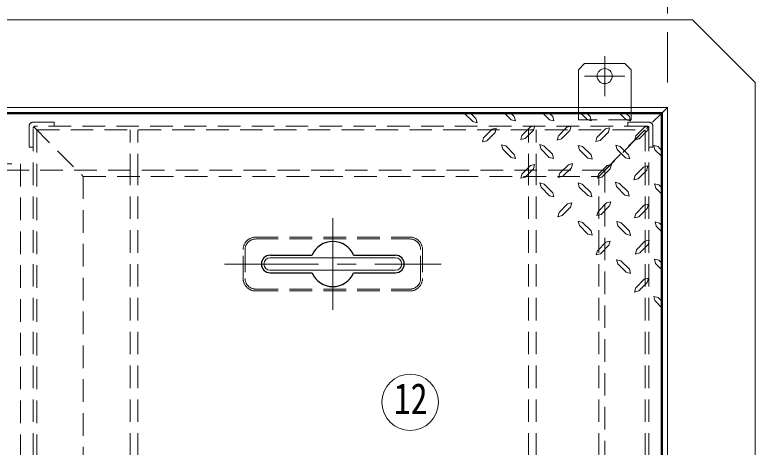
# Model space of a CAD drawing. Units: millimetres at full size, sheet at 1:15; details may follow other scales. Extents: x -3171 to 2904, y -2098 to 2117.
# Drawn here: x -1439 to -848, y 1421 to 1766 of the extents above; entities that cross this region are included whole.
import ezdxf
from ezdxf.enums import TextEntityAlignment as Align

# ---------------------------------------------------------------- set-up
doc = ezdxf.new("R2010")
doc.units = ezdxf.units.MM
doc.header["$LTSCALE"] = 15
doc.linetypes.add('CHAIN1', pattern=[8, 5, -1, 1, -1])
doc.linetypes.add('DASHED1', pattern=[1.8, 1.2, -0.6])
doc.layers.add('0-0_ﾚｲﾔ1', color=4, linetype='Continuous', lineweight=9)
doc.styles.add('ＭＳ ゴシック', font='')
doc.styles.get('ＭＳ ゴシック').set_extended_font_data('MS Gothic')

msp = doc.modelspace()

# ---------------------------------------------------------------- linework, layer by layer
at = {"layer": '0-0_ﾚｲﾔ1', "linetype": 'CHAIN1'}
for p, q in [((-918.38, 1992.05), (-918.38, 1712.05)), ((-968.38, 1701.05), (-968.38, 1733.05)), ((-952.38, 1717.05), (-984.38, 1717.05)), ((-1185.13, 1603.55), (-1185.13, 1530.55)), ((-1271.63, 1567.05), (-1098.63, 1567.05))]:
    msp.add_line(p, q, dxfattribs=at)
at = {"layer": '0-0_ﾚｲﾔ1'}
for p, q in [((-898.38, 1762.05), (-2518.38, 1762.05)), ((-848.38, 1712.05), (-898.38, 1762.05)), ((-989.38, 1722.05), (-989.38, 1692.05)), ((-848.38, 1712.05), (-848.38, 1252.05)), ((-1079.94, 1687.05), (-1073.46, 1680.72)), ((-1047.74, 1687.05), (-1042.91, 1682.22)), ((-1017.19, 1687.05), (-1012.37, 1682.22)), ((-987, 1687.05), (-982.46, 1682.33)), ((-982.14, 1687.05), (-979.89, 1684.79)), ((-955.99, 1687.05), (-951.16, 1682.22)), ((-951.06, 1687.05), (-948.7, 1684.69)), ((-922.38, 1688.05), (-923.38, 1687.05)), ((-1034.34, 1669.68), (-1027.59, 1676.54)), ((-1027.59, 1676.54), (-1024.16, 1677.4)), ((-1024.16, 1677.4), (-1025.12, 1673.97)), ((-998.54, 1676.22), (-995.22, 1677.08)), ((-995.22, 1677.08), (-996.07, 1673.65)), ((-1065, 1667.86), (-1058.14, 1674.72)), ((-1062.42, 1665.39), (-1055.67, 1672.15)), ((-1058.14, 1674.72), (-1054.81, 1675.58)), ((-1054.81, 1675.58), (-1055.67, 1672.15)), ((-1031.77, 1667.22), (-1025.12, 1673.97)), ((-1005.29, 1669.36), (-998.54, 1676.22)), ((-1002.83, 1666.89), (-996.07, 1673.65)), ((-974.64, 1668.07), (-967.78, 1674.93)), ((-972.06, 1665.61), (-965.31, 1672.36)), ((-943.44, 1669.47), (-936.69, 1676.33)), ((-940.98, 1667), (-934.23, 1673.75)), ((-1065, 1667.86), (-1065.85, 1664.54)), ((-1062.42, 1665.39), (-1065.85, 1664.54)), ((-1034.34, 1669.68), (-1035.2, 1666.36)), ((-1031.77, 1667.22), (-1035.2, 1666.36)), ((-1005.29, 1669.36), (-1006.26, 1666.04)), ((-1002.83, 1666.89), (-1006.26, 1666.04)), ((-974.64, 1668.07), (-975.49, 1664.75)), ((-972.06, 1665.61), (-975.49, 1664.75)), ((-943.44, 1669.47), (-944.41, 1666.14)), ((-940.98, 1667), (-944.41, 1666.14)), ((-1047.2, 1661.43), (-1050.53, 1662.29)), ((-1049.67, 1658.86), (-1050.53, 1662.29)), ((-1049.67, 1658.86), (-1042.91, 1652.1)), ((-1047.2, 1661.43), (-1040.45, 1654.57)), ((-1016.87, 1661.43), (-1020.19, 1662.39)), ((-1019.33, 1658.96), (-1020.19, 1662.39)), ((-1019.33, 1658.96), (-1012.58, 1652.21)), ((-1016.87, 1661.43), (-1010.01, 1654.67)), ((-988.46, 1658.32), (-989.43, 1661.75)), ((-986, 1660.89), (-989.43, 1661.75)), ((-986, 1660.89), (-979.25, 1654.14)), ((-956.09, 1661), (-959.52, 1661.96)), ((-958.56, 1658.53), (-959.52, 1661.96)), ((-956.09, 1661), (-949.34, 1654.25)), ((-928.33, 1658.32), (-929.3, 1661.75)), ((-925.87, 1660.89), (-929.3, 1661.75)), ((-925.87, 1660.89), (-923.13, 1657.77)), ((-988.46, 1658.32), (-981.82, 1651.67)), ((-958.56, 1658.53), (-951.81, 1651.78)), ((-928.33, 1658.32), (-923.13, 1653.12)), ((-994.04, 1647.28), (-994.89, 1643.85)), ((-1034.34, 1638.81), (-1027.59, 1645.67)), ((-1031.87, 1636.35), (-1025.12, 1643.1)), ((-1001.65, 1637.1), (-994.89, 1643.85)), ((-973.24, 1638.81), (-966.49, 1645.67)), ((-970.67, 1636.35), (-964.02, 1643.1)), ((-944.09, 1637.63), (-937.34, 1644.38)), ((-941.62, 1635.17), (-934.87, 1641.92)), ((-937.34, 1644.38), (-934.01, 1645.35)), ((-934.01, 1645.35), (-934.87, 1641.92)), ((-1034.34, 1638.81), (-1035.3, 1635.49)), ((-1031.87, 1636.35), (-1035.3, 1635.49)), ((-1004.11, 1639.56), (-1005.08, 1636.13)), ((-1001.65, 1637.1), (-1005.08, 1636.13)), ((-973.24, 1638.81), (-974.1, 1635.49)), ((-970.67, 1636.35), (-974.1, 1635.49)), ((-944.09, 1637.63), (-945.05, 1634.2)), ((-1019.12, 1628.31), (-1019.98, 1631.74)), ((-1016.65, 1630.77), (-1019.98, 1631.74)), ((-1016.65, 1630.77), (-1009.79, 1624.02)), ((-988.68, 1628.41), (-989.64, 1631.84)), ((-986.21, 1630.88), (-989.64, 1631.84)), ((-986.21, 1630.88), (-979.46, 1624.13)), ((-958.99, 1628.84), (-959.84, 1632.27)), ((-956.52, 1631.31), (-959.84, 1632.27)), ((-956.52, 1631.31), (-949.66, 1624.56)), ((-941.62, 1635.17), (-945.05, 1634.2)), ((-927.69, 1627.66), (-928.65, 1631.09)), ((-925.22, 1630.24), (-928.65, 1631.09)), ((-925.22, 1630.24), (-923.13, 1628.15)), ((-1019.12, 1628.31), (-1012.37, 1621.55)), ((-988.68, 1628.41), (-981.93, 1621.66)), ((-958.99, 1628.84), (-952.23, 1622.09)), ((-927.69, 1627.66), (-923.13, 1623.11)), ((-1004.76, 1608.26), (-998, 1615.02)), ((-1002.29, 1605.8), (-995.54, 1612.55)), ((-998, 1615.02), (-994.68, 1615.98)), ((-994.68, 1615.98), (-995.54, 1612.55)), ((-973.67, 1609.12), (-966.92, 1615.87)), ((-971.21, 1606.65), (-964.45, 1613.41)), ((-966.92, 1615.87), (-963.49, 1616.73)), ((-963.49, 1616.73), (-964.45, 1613.41)), ((-943.66, 1607.19), (-936.91, 1614.05)), ((-1004.76, 1608.26), (-1005.72, 1604.83)), ((-1002.29, 1605.8), (-1005.72, 1604.83)), ((-973.67, 1609.12), (-974.64, 1605.69)), ((-971.21, 1606.65), (-974.64, 1605.69)), ((-943.66, 1607.19), (-944.52, 1603.87)), ((-941.09, 1604.73), (-934.44, 1611.48)), ((-986, 1600.22), (-989.43, 1601.19)), ((-988.46, 1597.76), (-989.43, 1601.19)), ((-986, 1600.22), (-979.25, 1593.47)), ((-957.92, 1597.54), (-958.77, 1600.97)), ((-955.45, 1600.12), (-958.77, 1600.97)), ((-955.45, 1600.12), (-948.59, 1593.26)), ((-941.09, 1604.73), (-944.52, 1603.87)), ((-924.79, 1599.79), (-928.22, 1600.65)), ((-927.37, 1597.22), (-928.22, 1600.65)), ((-924.79, 1599.79), (-923.13, 1598.13)), ((-988.46, 1597.76), (-981.82, 1591.01)), ((-957.92, 1597.54), (-951.16, 1590.79)), ((-927.37, 1597.22), (-923.13, 1592.99)), ((-974.21, 1577.71), (-967.45, 1584.47)), ((-967.45, 1584.47), (-964.02, 1585.32)), ((-964.02, 1585.32), (-964.99, 1582)), ((-943.02, 1578.36), (-936.26, 1585.22)), ((-940.44, 1575.89), (-933.8, 1582.64)), ((-936.26, 1585.22), (-932.83, 1586.07)), ((-932.83, 1586.07), (-933.8, 1582.64)), ((-974.21, 1577.71), (-975.17, 1574.28)), ((-971.74, 1575.25), (-964.99, 1582)), ((-943.02, 1578.36), (-943.87, 1575.03)), ((-971.74, 1575.25), (-975.17, 1574.28)), ((-957.92, 1567.1), (-958.88, 1570.53)), ((-955.45, 1569.68), (-958.88, 1570.53)), ((-940.44, 1575.89), (-943.87, 1575.03)), ((-925.33, 1570.1), (-928.76, 1570.96)), ((-927.8, 1567.53), (-928.76, 1570.96)), ((-957.92, 1567.1), (-951.16, 1560.46)), ((-955.45, 1569.68), (-948.7, 1562.92)), ((-927.8, 1567.53), (-923.13, 1562.68)), ((-925.33, 1570.1), (-923.13, 1567.91)), ((-943.66, 1548.13), (-936.91, 1554.88)), ((-943.66, 1548.13), (-944.52, 1544.7)), ((-941.09, 1545.67), (-934.44, 1552.42)), ((-941.09, 1545.67), (-944.52, 1544.7)), ((-925.87, 1540.41), (-929.3, 1541.27)), ((-928.33, 1537.84), (-929.3, 1541.27)), ((-928.33, 1537.84), (-923.13, 1532.43)), ((-925.87, 1540.41), (-923.13, 1537.68))]:
    msp.add_line(p, q, dxfattribs=at)
at = {"layer": '0-0_ﾚｲﾔ1', "color": 7, "lineweight": 18}
for p, q in [((-918.38, 1692.05), (-2498.38, 1692.05)), ((-922.38, 1688.05), (-918.38, 1692.05)), ((-918.38, 1692.05), (-918.38, 1252.05)), ((-922.38, 1688.05), (-2494.38, 1688.05)), ((-922.38, 1688.05), (-922.38, 1252.05)), ((-1235.13, 1572.05), (-1135.13, 1572.05)), ((-1235.13, 1562.05), (-1135.13, 1562.05))]:
    msp.add_line(p, q, dxfattribs=at)
at = {"layer": '0-0_ﾚｲﾔ1', "linetype": 'DASHED1'}
for p, q in [((-989.38, 1692.05), (-989.38, 1682.05)), ((-947.38, 1692.05), (-947.38, 1682.05)), ((-968.38, 1642.05), (-923.38, 1687.05)), ((-1427.33, 1677.05), (-1427.33, 1660.25)), ((-1424.13, 1680.25), (-1407.33, 1680.25)), ((-1407.33, 1677.05), (-1407.33, 1680.25)), ((-947.38, 1682.05), (-989.38, 1682.05)), ((-949.93, 1680.25), (-949.93, 1677.05)), ((-933.13, 1680.25), (-949.93, 1680.25)), ((-929.93, 1677.05), (-929.93, 1660.25)), ((-1421.13, 1674.05), (-936.13, 1674.05)), ((-1421.13, 1674.05), (-1421.13, 1252.05)), ((-1346.63, 1637.05), (-1346.63, 1674.05)), ((-1340.63, 1637.05), (-1340.63, 1674.05)), ((-1029.13, 1637.05), (-1029.13, 1674.05)), ((-1023.13, 1637.05), (-1023.13, 1674.05)), ((-936.13, 1252.05), (-936.13, 1674.05)), ((-1427.33, 1660.25), (-1424.13, 1660.25)), ((-933.13, 1660.25), (-929.93, 1660.25)), ((-968.38, 1642.05), (-2448.38, 1642.05)), ((-968.38, 1642.05), (-968.38, 1252.05))]:
    msp.add_line(p, q, dxfattribs=at)
at = {"layer": '0-0_ﾚｲﾔ1', "color": 5, "lineweight": 25}
for p, q in [((-923.13, 1687.05), (-2493.63, 1687.05)), ((-923.13, 1252.05), (-923.13, 1687.05)), ((-1235.13, 1574.05), (-1201.72, 1574.05)), ((-1168.55, 1574.05), (-1135.13, 1574.05)), ((-1235.13, 1560.05), (-1201.72, 1560.05)), ((-1168.55, 1560.05), (-1135.13, 1560.05))]:
    msp.add_line(p, q, dxfattribs=at)
at = {"layer": '0-0_ﾚｲﾔ1', "color": 7, "linetype": 'DASHED1', "lineweight": 18}
for p, q in [((-1423.66, 1676.58), (-1384.13, 1637.05)), ((-934.73, 1677.05), (-1422.53, 1677.05)), ((-973.13, 1637.05), (-933.6, 1676.58)), ((-1424.13, 1252.05), (-1424.13, 1675.45)), ((-933.13, 1252.05), (-933.13, 1675.45)), ((-1459.13, 1647.05), (-1434.13, 1647.05)), ((-1434.13, 1647.05), (-1434.13, 1252.05)), ((-1384.13, 1637.05), (-973.13, 1637.05)), ((-1384.13, 1637.05), (-1384.13, 1252.05)), ((-1346.63, 1252.05), (-1346.63, 1637.05)), ((-1340.63, 1252.05), (-1340.63, 1637.05)), ((-1029.13, 1252.05), (-1029.13, 1637.05)), ((-1023.13, 1252.05), (-1023.13, 1637.05)), ((-973.13, 1252.05), (-973.13, 1637.05)), ((-1246.63, 1588.55), (-1123.63, 1588.55)), ((-1246.63, 1587.05), (-1123.63, 1587.05)), ((-1256.63, 1555.55), (-1256.63, 1578.55)), ((-1255.13, 1578.55), (-1255.13, 1555.55)), ((-1115.13, 1555.55), (-1115.13, 1578.55)), ((-1113.63, 1578.55), (-1113.63, 1555.55)), ((-1246.63, 1547.05), (-1123.63, 1547.05)), ((-1246.63, 1545.55), (-1123.63, 1545.55))]:
    msp.add_line(p, q, dxfattribs=at)
at = {"layer": '0-0_ﾚｲﾔ1'}
for points in [[(-952.38, 1727.05), (-984.38, 1727.05), (-989.38, 1722.05)], [(-952.38, 1727.05), (-947.38, 1722.05), (-947.38, 1692.05)], [(-1074.86, 1687.05), (-1071, 1683.19), (-1070.03, 1679.76), (-1073.46, 1680.72)], [(-1042.81, 1687.05), (-1040.45, 1684.69), (-1039.48, 1681.36), (-1042.91, 1682.22)], [(-1012.15, 1687.05), (-1009.79, 1684.69), (-1008.94, 1681.26), (-1012.37, 1682.22)], [(-979.89, 1684.79), (-979.03, 1681.47), (-982.46, 1682.33)], [(-948.7, 1684.69), (-947.73, 1681.26), (-951.16, 1682.22)], [(-936.69, 1676.33), (-933.26, 1677.18), (-934.23, 1673.75)], [(-967.78, 1674.93), (-964.45, 1675.79), (-965.31, 1672.36)], [(-1040.45, 1654.57), (-1039.48, 1651.24), (-1042.91, 1652.1)], [(-1010.01, 1654.67), (-1009.15, 1651.35), (-1012.58, 1652.21)], [(-979.25, 1654.14), (-978.39, 1650.71), (-981.82, 1651.67)], [(-949.34, 1654.25), (-948.38, 1650.92), (-951.81, 1651.78)], [(-1004.11, 1639.56), (-997.36, 1646.31), (-994.04, 1647.28)], [(-1027.59, 1645.67), (-1024.26, 1646.53), (-1025.12, 1643.1)], [(-966.49, 1645.67), (-963.06, 1646.53), (-964.02, 1643.1)], [(-1009.79, 1624.02), (-1008.94, 1620.7), (-1012.37, 1621.55)], [(-979.46, 1624.13), (-978.5, 1620.7), (-981.93, 1621.66)], [(-949.66, 1624.56), (-948.8, 1621.13), (-952.23, 1622.09)], [(-936.91, 1614.05), (-933.48, 1614.91), (-934.44, 1611.48)], [(-979.25, 1593.47), (-978.39, 1590.04), (-981.82, 1591.01)], [(-948.59, 1593.26), (-947.73, 1589.93), (-951.16, 1590.79)], [(-948.7, 1562.92), (-947.73, 1559.49), (-951.16, 1560.46)], [(-936.91, 1554.88), (-933.48, 1555.85), (-934.44, 1552.42)]]:
    msp.add_lwpolyline(points, dxfattribs=at)
msp.add_circle((-968.38, 1717.05), 6, dxfattribs=at)
at = {"layer": '0-0_ﾚｲﾔ1', "color": 7, "lineweight": 18}
msp.add_circle((-1123.45, 1456.7), 22.5, dxfattribs=at)
at = {"layer": '0-0_ﾚｲﾔ1', "linetype": 'DASHED1'}
for centre, start, end in [((-1424.13, 1677.05), 90, 180), ((-933.13, 1677.05), 0, 90)]:
    msp.add_arc(centre, 3.2, start, end, dxfattribs=at)
at = {"layer": '0-0_ﾚｲﾔ1', "color": 7, "linetype": 'DASHED1', "lineweight": 18}
for centre, radius, start, end in [((-1422.53, 1675.45), 1.6, 90, 180), ((-934.73, 1675.45), 1.6, 0, 90), ((-1246.63, 1578.55), 10, 90, 180), ((-1123.63, 1578.55), 10, 0, 90), ((-1246.63, 1578.55), 8.5, 90, 180), ((-1123.63, 1578.55), 8.5, 0, 90), ((-1246.63, 1555.55), 10, 180, 270), ((-1246.63, 1555.55), 8.5, 180, 270), ((-1123.63, 1555.55), 8.5, 270, 0), ((-1123.63, 1555.55), 10, 270, 0)]:
    msp.add_arc(centre, radius, start, end, dxfattribs=at)
at = {"layer": '0-0_ﾚｲﾔ1', "color": 5, "lineweight": 25}
for centre, radius, start, end in [((-1185.13, 1567.05), 18, 22.88538, 157.11462), ((-1235.13, 1567.05), 7, 90, 270), ((-1135.13, 1567.05), 7, 270, 90), ((-1185.13, 1567.05), 18, 202.88538, 337.11462)]:
    msp.add_arc(centre, radius, start, end, dxfattribs=at)
at = {"layer": '0-0_ﾚｲﾔ1', "color": 7, "lineweight": 18}
for centre, start, end in [((-1235.13, 1567.05), 90, 270), ((-1135.13, 1567.05), 270, 90)]:
    msp.add_arc(centre, 5, start, end, dxfattribs=at)

# ---------------------------------------------------------------- texts
at = {"layer": '0-0_ﾚｲﾔ1', "color": 7, "style": 'ＭＳ ゴシック', "width": 0.8}
msp.add_text('12', height=24.74, dxfattribs=at).set_placement((-1136.57, 1439.82), align=Align.BOTTOM_LEFT)

doc.saveas('drawing.dxf')
